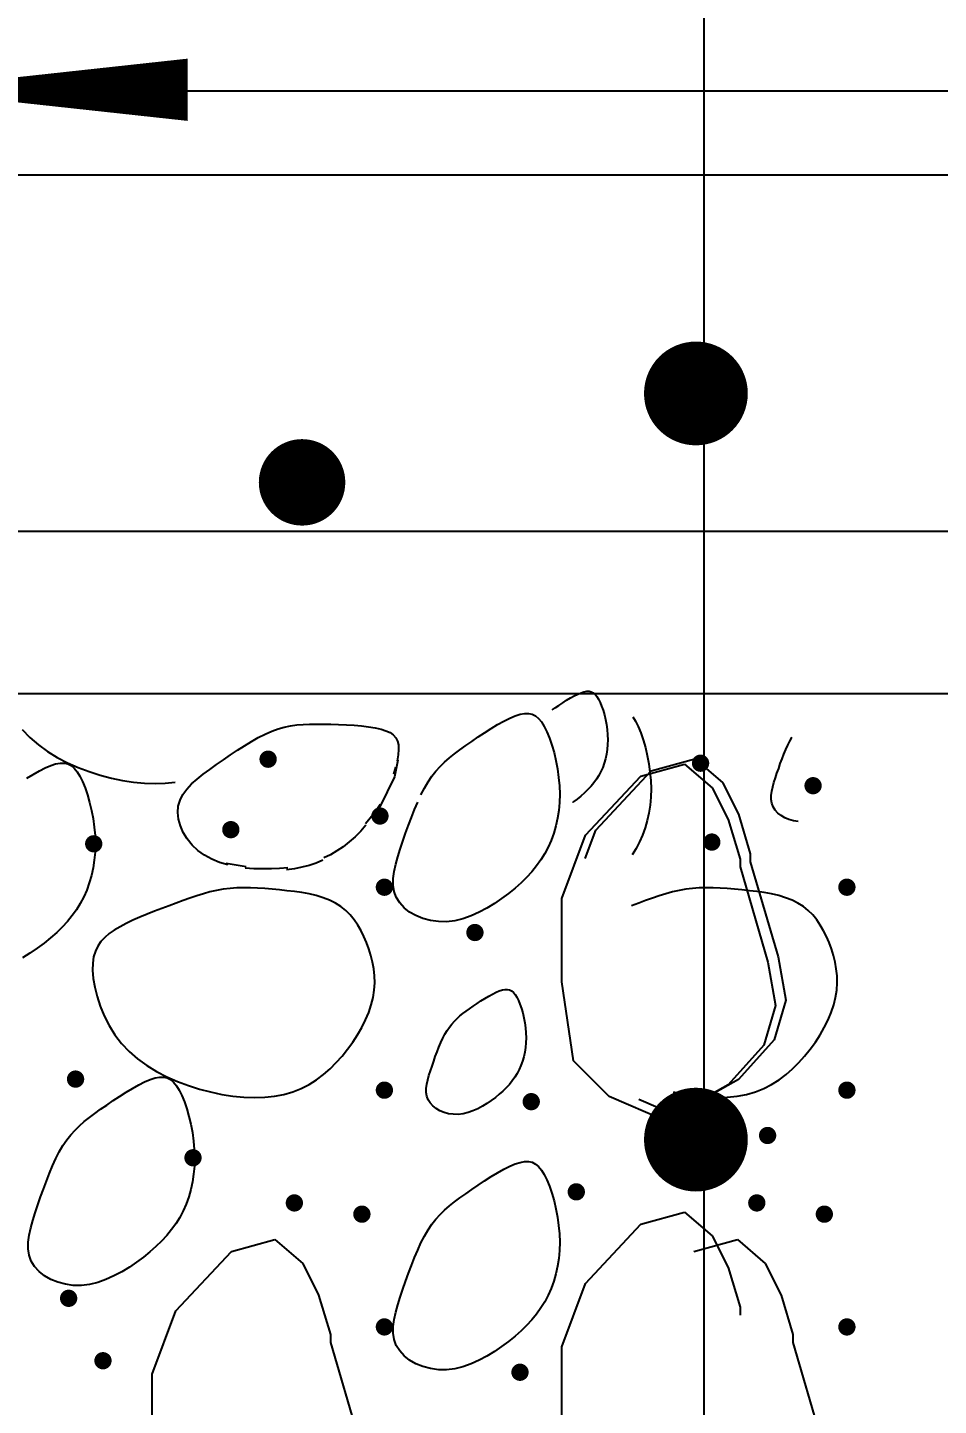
# Model space of a CAD drawing. Extents: x -6361 to -6309, y 575 to 701.
# Drawn here: x -6331.854 to -6330.801, y 653.799 to 655.392 of the extents above; entities that cross this region are included whole.
import ezdxf

# ---------------------------------------------------------------- set-up
doc = ezdxf.new("R2010")
doc.units = 0
doc.header["$MEASUREMENT"] = 0
doc.layers.get('0').update_dxf_attribs({"linetype": 'CONTINUOUS'})
doc.layers.get('DEFPOINTS').update_dxf_attribs({"linetype": 'CONTINUOUS'})
for name, color, linetype in [('025', 7, 'CONTINUOUS'), ('04', 1, 'CONTINUOUS'), ('BEAMS', 7, 'CONTINUOUS'), ('HACTH', 8, 'CONTINUOUS')]:
    doc.layers.add(name, color=color, linetype=linetype)
doc.dimstyles.new('OH', dxfattribs={"dimtxt": 0.12, "dimasz": 0.1, "dimexe": 0.09, "dimexo": 0.06, "dimgap": 0.1, "dimtad": 0, "dimzin": 0, "dimtxsty": 'STANDARD', "dimblk1": 'DOTSMALL', "dimblk2": 'DOTSMALL', "dimsah": 1, "dimcen": 0.09, "dimse1": 1, "dimse2": 1, "dimclrd": 8, "dimclre": 8, "dimclrt": 4, "dimazin": 3, "dimtfac": 1, "dimtix": 1, "dimtofl": 0, "dimtmove": 0, "dimatfit": 3, "dimtolj": 1, "dimtzin": 0})

# ---------------------------------------------------------------- blocks, each defined once
blk = doc.blocks.new('_DOTSMALL')
at = {"color": 0, "linetype": 'BYBLOCK', "const_width": 0.5}
blk.add_lwpolyline([(-0.0625, 0, 1), (0.0625, 0, 1)], format="xyb", close=True, dxfattribs=at)
blk = doc.blocks.new('*D36')
at = {"layer": 'BEAMS', "color": 8}
for p, q in [((-6333.4606, 657.1124), (-6330.725, 657.1124)), ((-6327.4894, 657.1124), (-6330.225, 657.1124))]:
    blk.add_line(p, q, dxfattribs=at)
at = {"layer": 'DEFPOINTS', "color": 0}
for p in [(-6327.4894, 657.1124), (-6333.4606, 655.1145), (-6327.4894, 655.1145)]:
    blk.add_point(p, dxfattribs=at)
at = {"layer": 'BEAMS', "color": 8, "xscale": 0.1, "yscale": 0.1, "zscale": 0.1, "rotation": 180}
blk.add_blockref('_DOTSMALL', (-6333.4606, 657.1124), dxfattribs=at)
at = {"layer": 'BEAMS', "color": 8, "xscale": 0.1, "yscale": 0.1, "zscale": 0.1}
blk.add_blockref('_DOTSMALL', (-6327.4894, 657.1124), dxfattribs=at)
at = {"layer": 'BEAMS', "color": 4, "insert": (-6330.475, 657.1124), "char_height": 0.12, "attachment_point": 5}
blk.add_mtext('\\A1;120', dxfattribs=at)

msp = doc.modelspace()

# ---------------------------------------------------------------- linework, layer by layer
at = {"layer": '025'}
for p, q in [((-6331.0721, 653.2305), (-6331.0721, 659.4526)), ((-6330.2536, 655.3188), (-6331.679, 655.3188)), ((-6331.0721, 654.8094), (-6333.2162, 654.8094)), ((-6327.6127, 654.8094), (-6331.1534, 654.8094))]:
    msp.add_line(p, q, dxfattribs=at)
msp.add_lwpolyline([(-6332, 655.3203, 0, 0.072, 0), (-6331.6692, 655.3203, 0.072, 0.072, 0)], format="xyseb", dxfattribs=at)
for points, const_width in [([(-6331.1115, 654.9691, 1), (-6331.0515, 654.9691, 1)], 0.06), ([(-6331.5619, 654.8663, 1), (-6331.5119, 654.8663, 1)], 0.05)]:
    msp.add_lwpolyline(points, format="xyb", close=True, dxfattribs=dict(at, const_width=const_width))
at = {"layer": '04'}
for p, q in [((-6331.0721, 655.2217), (-6333.3534, 655.2217)), ((-6327.4894, 655.2217), (-6331.1534, 655.2217)), ((-6327.4894, 654.6217), (-6332.0034, 654.6217))]:
    msp.add_line(p, q, dxfattribs=at)
at = {"layer": 'HACTH'}
for p, q in [((-6331.0516, 654.6217), (-6331.6034, 654.6217)), ((-6331.231, 654.6143), (-6331.2265, 654.617)), ((-6331.2265, 654.617), (-6331.2222, 654.6194)), ((-6331.2222, 654.6194), (-6331.2181, 654.6214)), ((-6331.2181, 654.6214), (-6331.2143, 654.623)), ((-6331.2143, 654.623), (-6331.2109, 654.6241)), ((-6331.2109, 654.6241), (-6331.2078, 654.6247)), ((-6331.2078, 654.6247), (-6331.205, 654.6247)), ((-6331.205, 654.6247), (-6331.2025, 654.6242)), ((-6331.2025, 654.6242), (-6331.2002, 654.623)), ((-6331.2002, 654.623), (-6331.1981, 654.6212)), ((-6331.1981, 654.6212), (-6331.1961, 654.6188)), ((-6331.1961, 654.6188), (-6331.1941, 654.6157)), ((-6331.2476, 654.6032), (-6331.2444, 654.6054)), ((-6331.2444, 654.6054), (-6331.24, 654.6084)), ((-6331.24, 654.6084), (-6331.2355, 654.6114)), ((-6331.2355, 654.6114), (-6331.231, 654.6143)), ((-6331.1941, 654.6157), (-6331.1923, 654.6119)), ((-6331.1923, 654.6119), (-6331.1905, 654.6076)), ((-6331.1905, 654.6076), (-6331.1888, 654.6027)), ((-6331.1888, 654.6027), (-6331.1873, 654.5975)), ((-6331.5502, 654.5847), (-6331.543, 654.5857)), ((-6331.543, 654.5857), (-6331.5357, 654.5864)), ((-6331.5357, 654.5864), (-6331.5282, 654.5867)), ((-6331.5282, 654.5867), (-6331.5203, 654.5868)), ((-6331.5203, 654.5868), (-6331.5121, 654.5868)), ((-6331.5121, 654.5868), (-6331.5035, 654.5867)), ((-6331.5035, 654.5867), (-6331.4946, 654.5864)), ((-6331.4946, 654.5864), (-6331.4856, 654.586)), ((-6331.4856, 654.586), (-6331.4767, 654.5854)), ((-6331.4767, 654.5854), (-6331.468, 654.5847)), ((-6331.3182, 654.5816), (-6331.3108, 654.5861)), ((-6331.3108, 654.5861), (-6331.3036, 654.5901)), ((-6331.3036, 654.5901), (-6331.2968, 654.5935)), ((-6331.2968, 654.5935), (-6331.2905, 654.5962)), ((-6331.2905, 654.5962), (-6331.2848, 654.5981)), ((-6331.2848, 654.5981), (-6331.2796, 654.599)), ((-6331.2796, 654.599), (-6331.275, 654.5991)), ((-6331.275, 654.5991), (-6331.2708, 654.5981)), ((-6331.2708, 654.5981), (-6331.267, 654.5962)), ((-6331.267, 654.5962), (-6331.2634, 654.5932)), ((-6331.2634, 654.5932), (-6331.2601, 654.5892)), ((-6331.2601, 654.5892), (-6331.2569, 654.584)), ((-6331.1873, 654.5975), (-6331.186, 654.592)), ((-6331.186, 654.592), (-6331.1849, 654.5862)), ((-6331.1849, 654.5862), (-6331.1841, 654.5804)), ((-6331.1545, 654.5952), (-6331.1513, 654.5901)), ((-6331.1513, 654.5901), (-6331.1482, 654.5838)), ((-6331.8604, 654.5804), (-6331.8516, 654.5711)), ((-6331.8516, 654.5711), (-6331.8418, 654.5626)), ((-6331.5954, 654.5666), (-6331.5875, 654.5711)), ((-6331.5875, 654.5711), (-6331.5796, 654.575)), ((-6331.5796, 654.575), (-6331.572, 654.5784)), ((-6331.572, 654.5784), (-6331.5646, 654.5811)), ((-6331.5646, 654.5811), (-6331.5574, 654.5832)), ((-6331.5574, 654.5832), (-6331.5502, 654.5847)), ((-6331.468, 654.5847), (-6331.4599, 654.5837)), ((-6331.4599, 654.5837), (-6331.4523, 654.5825)), ((-6331.4523, 654.5825), (-6331.4456, 654.5809)), ((-6331.4456, 654.5809), (-6331.4399, 654.5791)), ((-6331.4399, 654.5791), (-6331.4352, 654.5769)), ((-6331.4352, 654.5769), (-6331.4315, 654.5742)), ((-6331.4315, 654.5742), (-6331.4286, 654.5709)), ((-6331.4286, 654.5709), (-6331.4266, 654.5671)), ((-6331.3407, 654.5668), (-6331.3333, 654.5719)), ((-6331.3333, 654.5719), (-6331.3258, 654.5768)), ((-6331.3258, 654.5768), (-6331.3182, 654.5816)), ((-6331.2569, 654.584), (-6331.2538, 654.5778)), ((-6331.2538, 654.5778), (-6331.2508, 654.5705)), ((-6331.2508, 654.5705), (-6331.248, 654.5624)), ((-6331.1841, 654.5804), (-6331.1836, 654.5745)), ((-6331.1836, 654.5745), (-6331.1834, 654.5687)), ((-6331.1482, 654.5838), (-6331.1452, 654.5765)), ((-6331.1452, 654.5765), (-6331.1424, 654.5685)), ((-6330.9729, 654.5669), (-6330.9704, 654.5712)), ((-6330.9704, 654.5712), (-6330.9702, 654.5715)), ((-6331.8418, 654.5626), (-6331.8313, 654.5549)), ((-6331.8313, 654.5549), (-6331.82, 654.548)), ((-6331.6197, 654.551), (-6331.6116, 654.5565)), ((-6331.6116, 654.5565), (-6331.6035, 654.5617)), ((-6331.6035, 654.5617), (-6331.5954, 654.5666)), ((-6331.4266, 654.5671), (-6331.4255, 654.5626)), ((-6331.4252, 654.5574), (-6331.4256, 654.5513)), ((-6331.4255, 654.5626), (-6331.4252, 654.5574)), ((-6331.3606, 654.5524), (-6331.3544, 654.5571)), ((-6331.3544, 654.5571), (-6331.3477, 654.5619)), ((-6331.3477, 654.5619), (-6331.3407, 654.5668)), ((-6331.248, 654.5624), (-6331.2455, 654.5537)), ((-6331.2455, 654.5537), (-6331.2433, 654.5445)), ((-6331.1841, 654.5575), (-6331.1849, 654.552)), ((-6331.1836, 654.563), (-6331.1841, 654.5575)), ((-6331.1834, 654.5687), (-6331.1836, 654.563)), ((-6331.1424, 654.5685), (-6331.1399, 654.5597)), ((-6331.1399, 654.5597), (-6331.1377, 654.5505)), ((-6330.9797, 654.552), (-6330.9776, 654.5572)), ((-6330.9776, 654.5572), (-6330.9753, 654.5622)), ((-6330.9753, 654.5622), (-6330.9729, 654.5669)), ((-6331.8338, 654.536), (-6331.8275, 654.5387)), ((-6331.8275, 654.5387), (-6331.8218, 654.5406)), ((-6331.8218, 654.5406), (-6331.8166, 654.5415)), ((-6331.82, 654.548), (-6331.8081, 654.5419)), ((-6331.8166, 654.5415), (-6331.812, 654.5416)), ((-6331.812, 654.5416), (-6331.8078, 654.5406)), ((-6331.8081, 654.5419), (-6331.7958, 654.5365)), ((-6331.8078, 654.5406), (-6331.804, 654.5387)), ((-6331.804, 654.5387), (-6331.8004, 654.5357)), ((-6331.6436, 654.5343), (-6331.6358, 654.5399)), ((-6331.6358, 654.5399), (-6331.6278, 654.5455)), ((-6331.6278, 654.5455), (-6331.6197, 654.551)), ((-6331.4261, 654.5451), (-6331.43, 654.5258)), ((-6331.4256, 654.5513), (-6331.4268, 654.5444)), ((-6331.3822, 654.5324), (-6331.3773, 654.5378)), ((-6331.3773, 654.5378), (-6331.3721, 654.5429)), ((-6331.3721, 654.5429), (-6331.3665, 654.5477)), ((-6331.3665, 654.5477), (-6331.3606, 654.5524)), ((-6331.2433, 654.5445), (-6331.2415, 654.5349)), ((-6331.1875, 654.5416), (-6331.1893, 654.5367)), ((-6331.1861, 654.5467), (-6331.1875, 654.5416)), ((-6331.1849, 654.552), (-6331.1861, 654.5467)), ((-6331.145, 654.5267), (-6331.0946, 654.5405)), ((-6331.1377, 654.5505), (-6331.1359, 654.5409)), ((-6331.1359, 654.5409), (-6331.1346, 654.5312)), ((-6331.1331, 654.5328), (-6331.0827, 654.5465)), ((-6331.0946, 654.5405), (-6331.0626, 654.513)), ((-6331.0827, 654.5465), (-6331.0506, 654.5191)), ((-6330.9858, 654.5355), (-6330.9839, 654.5411)), ((-6330.9839, 654.5411), (-6330.9818, 654.5466)), ((-6330.9818, 654.5466), (-6330.9797, 654.552)), ((-6331.8552, 654.5241), (-6331.8478, 654.5286)), ((-6331.8478, 654.5286), (-6331.8406, 654.5326)), ((-6331.8406, 654.5326), (-6331.8338, 654.536)), ((-6331.8004, 654.5357), (-6331.7971, 654.5317)), ((-6331.7971, 654.5317), (-6331.7939, 654.5265)), ((-6331.7958, 654.5365), (-6331.7832, 654.5318)), ((-6331.7939, 654.5265), (-6331.7908, 654.5202)), ((-6331.7832, 654.5318), (-6331.7703, 654.5277)), ((-6331.7703, 654.5277), (-6331.7574, 654.5243)), ((-6331.7574, 654.5243), (-6331.7446, 654.5216)), ((-6331.7446, 654.5216), (-6331.7318, 654.5196)), ((-6331.6646, 654.5175), (-6331.6582, 654.5232)), ((-6331.6582, 654.5232), (-6331.6512, 654.5288)), ((-6331.6512, 654.5288), (-6331.6436, 654.5343)), ((-6331.43, 654.5258), (-6331.4468, 654.4911)), ((-6331.4287, 654.5368), (-6331.4312, 654.5287)), ((-6331.3912, 654.5199), (-6331.3868, 654.5265)), ((-6331.3868, 654.5265), (-6331.3822, 654.5324)), ((-6331.2415, 654.5349), (-6331.2402, 654.5251)), ((-6331.2402, 654.5251), (-6331.2393, 654.5154)), ((-6331.2091, 654.4581), (-6331.145, 654.5267)), ((-6331.1965, 654.5231), (-6331.1994, 654.5189)), ((-6331.1972, 654.4641), (-6331.1331, 654.5328)), ((-6331.1938, 654.5274), (-6331.1965, 654.5231)), ((-6331.1914, 654.5319), (-6331.1938, 654.5274)), ((-6331.1893, 654.5367), (-6331.1914, 654.5319)), ((-6331.1346, 654.5312), (-6331.1337, 654.5214)), ((-6331.1337, 654.5214), (-6331.1334, 654.5118)), ((-6330.9913, 654.5192), (-6330.9896, 654.5246)), ((-6330.9896, 654.5246), (-6330.9878, 654.53)), ((-6330.9878, 654.53), (-6330.9858, 654.5355)), ((-6331.7908, 654.5202), (-6331.7878, 654.513)), ((-6331.7878, 654.513), (-6331.785, 654.5049)), ((-6331.7318, 654.5196), (-6331.7192, 654.5184)), ((-6331.7192, 654.5184), (-6331.7069, 654.5179)), ((-6331.7069, 654.5179), (-6331.695, 654.5183)), ((-6331.695, 654.5183), (-6331.6835, 654.5195)), ((-6331.678, 654.4988), (-6331.6747, 654.5054)), ((-6331.6747, 654.5054), (-6331.6701, 654.5116)), ((-6331.6701, 654.5116), (-6331.6646, 654.5175)), ((-6331.3994, 654.5049), (-6331.3954, 654.5127)), ((-6331.3954, 654.5127), (-6331.3912, 654.5199)), ((-6331.2393, 654.5154), (-6331.239, 654.5057)), ((-6331.239, 654.5057), (-6331.2393, 654.4962)), ((-6331.2102, 654.5072), (-6331.2144, 654.5035)), ((-6331.2063, 654.511), (-6331.2102, 654.5072)), ((-6331.2027, 654.5149), (-6331.2063, 654.511)), ((-6331.1994, 654.5189), (-6331.2027, 654.5149)), ((-6331.1334, 654.5118), (-6331.1337, 654.5023)), ((-6331.0626, 654.513), (-6331.0443, 654.4764)), ((-6331.0506, 654.5191), (-6331.0323, 654.4824)), ((-6330.9944, 654.5042), (-6330.9938, 654.509)), ((-6330.9938, 654.509), (-6330.9927, 654.514)), ((-6330.9927, 654.514), (-6330.9913, 654.5192)), ((-6331.785, 654.5049), (-6331.7825, 654.4962)), ((-6331.7825, 654.4962), (-6331.7803, 654.487)), ((-6331.6807, 654.4845), (-6331.6801, 654.4919)), ((-6331.6801, 654.4919), (-6331.678, 654.4988)), ((-6331.4635, 654.4717), (-6331.4455, 654.4936)), ((-6331.4467, 654.4939), (-6331.4518, 654.4855)), ((-6331.4069, 654.4879), (-6331.4032, 654.4966)), ((-6331.2393, 654.4962), (-6331.2401, 654.4869)), ((-6331.2237, 654.4963), (-6331.2238, 654.4962)), ((-6331.2189, 654.4999), (-6331.2237, 654.4963)), ((-6331.2144, 654.5035), (-6331.2189, 654.4999)), ((-6331.1345, 654.493), (-6331.1359, 654.4839)), ((-6331.1337, 654.5023), (-6331.1345, 654.493)), ((-6330.9945, 654.4996), (-6330.9944, 654.5042)), ((-6330.9938, 654.4952), (-6330.9945, 654.4996)), ((-6330.9923, 654.4911), (-6330.9938, 654.4952)), ((-6330.99, 654.4873), (-6330.9923, 654.4911)), ((-6331.7803, 654.487), (-6331.7785, 654.4774)), ((-6331.7785, 654.4774), (-6331.7772, 654.4676)), ((-6331.6798, 654.4768), (-6331.6807, 654.4845)), ((-6331.6776, 654.469), (-6331.6798, 654.4768)), ((-6331.4138, 654.4697), (-6331.4104, 654.4789)), ((-6331.4104, 654.4789), (-6331.4069, 654.4879)), ((-6331.2415, 654.4779), (-6331.2434, 654.4691)), ((-6331.2401, 654.4869), (-6331.2415, 654.4779)), ((-6331.1378, 654.4751), (-6331.1403, 654.4666)), ((-6331.1359, 654.4839), (-6331.1378, 654.4751)), ((-6331.0443, 654.4764), (-6331.0305, 654.4306)), ((-6331.0323, 654.4824), (-6331.0186, 654.4367)), ((-6330.9869, 654.4839), (-6330.99, 654.4873)), ((-6330.9831, 654.4809), (-6330.9869, 654.4839)), ((-6330.9787, 654.4783), (-6330.9831, 654.4809)), ((-6330.9739, 654.4763), (-6330.9787, 654.4783)), ((-6330.9686, 654.4749), (-6330.9739, 654.4763)), ((-6330.9632, 654.4742), (-6330.9686, 654.4749)), ((-6331.7772, 654.4676), (-6331.7763, 654.4579)), ((-6331.7763, 654.4579), (-6331.776, 654.4482)), ((-6331.6742, 654.4613), (-6331.6776, 654.469)), ((-6331.6696, 654.4539), (-6331.6742, 654.4613)), ((-6331.4691, 654.4629), (-6331.4755, 654.4564)), ((-6331.463, 654.47), (-6331.4691, 654.4629)), ((-6331.4202, 654.4513), (-6331.4171, 654.4605)), ((-6331.4171, 654.4605), (-6331.4138, 654.4697)), ((-6331.2459, 654.4605), (-6331.2488, 654.4523)), ((-6331.2434, 654.4691), (-6331.2459, 654.4605)), ((-6331.2366, 654.3849), (-6331.2091, 654.4581)), ((-6331.2095, 654.4315), (-6331.1972, 654.4641)), ((-6331.1432, 654.4584), (-6331.1467, 654.4505)), ((-6331.1403, 654.4666), (-6331.1432, 654.4584)), ((-6331.776, 654.4482), (-6331.7763, 654.4387)), ((-6331.6639, 654.4469), (-6331.6696, 654.4539)), ((-6331.6573, 654.4405), (-6331.6639, 654.4469)), ((-6331.4893, 654.4449), (-6331.4965, 654.44)), ((-6331.4823, 654.4504), (-6331.4893, 654.4449)), ((-6331.4755, 654.4564), (-6331.4823, 654.4504)), ((-6331.4262, 654.4333), (-6331.4233, 654.4422)), ((-6331.4233, 654.4422), (-6331.4202, 654.4513)), ((-6331.2523, 654.4444), (-6331.2563, 654.4369)), ((-6331.2488, 654.4523), (-6331.2523, 654.4444)), ((-6331.1507, 654.4429), (-6331.1551, 654.4357)), ((-6331.1467, 654.4505), (-6331.1507, 654.4429)), ((-6331.7771, 654.4294), (-6331.7785, 654.4204)), ((-6331.7763, 654.4387), (-6331.7771, 654.4294)), ((-6331.6497, 654.435), (-6331.6573, 654.4405)), ((-6331.6414, 654.4304), (-6331.6497, 654.435)), ((-6331.6323, 654.4267), (-6331.6414, 654.4304)), ((-6331.6228, 654.4238), (-6331.6323, 654.4267)), ((-6331.6015, 654.4215), (-6331.6247, 654.4254)), ((-6331.5207, 654.426), (-6331.5288, 654.4233)), ((-6331.5128, 654.4293), (-6331.5207, 654.426)), ((-6331.5039, 654.4357), (-6331.5116, 654.4319)), ((-6331.4965, 654.44), (-6331.5039, 654.4357)), ((-6331.4286, 654.4247), (-6331.4262, 654.4333)), ((-6331.2607, 654.4296), (-6331.2657, 654.4227)), ((-6331.2563, 654.4369), (-6331.2607, 654.4296)), ((-6331.0305, 654.4306), (-6331.0305, 654.4215)), ((-6331.0186, 654.4367), (-6331.0186, 654.4275)), ((-6331.0186, 654.4275), (-6330.9865, 654.3177)), ((-6331.7804, 654.4116), (-6331.7829, 654.403)), ((-6331.7785, 654.4204), (-6331.7804, 654.4116)), ((-6331.5925, 654.4195), (-6331.6027, 654.4203)), ((-6331.5823, 654.4192), (-6331.5925, 654.4195)), ((-6331.5724, 654.4194), (-6331.5823, 654.4192)), ((-6331.5628, 654.4199), (-6331.5724, 654.4194)), ((-6331.5535, 654.4207), (-6331.5628, 654.4199)), ((-6331.5458, 654.4194), (-6331.5547, 654.4181)), ((-6331.5371, 654.4211), (-6331.5458, 654.4194)), ((-6331.5288, 654.4233), (-6331.5371, 654.4211)), ((-6331.4314, 654.4082), (-6331.4304, 654.4163)), ((-6331.4304, 654.4163), (-6331.4286, 654.4247)), ((-6331.2772, 654.4095), (-6331.2836, 654.4032)), ((-6331.2712, 654.416), (-6331.2772, 654.4095)), ((-6331.2657, 654.4227), (-6331.2712, 654.416)), ((-6331.0305, 654.4215), (-6330.9985, 654.3116)), ((-6331.7858, 654.3948), (-6331.7893, 654.3869)), ((-6331.7829, 654.403), (-6331.7858, 654.3948)), ((-6331.6357, 654.3944), (-6331.6434, 654.3927)), ((-6331.628, 654.3958), (-6331.6357, 654.3944)), ((-6331.6202, 654.3967), (-6331.628, 654.3958)), ((-6331.6124, 654.3973), (-6331.6202, 654.3967)), ((-6331.6044, 654.3975), (-6331.6124, 654.3973)), ((-6331.5964, 654.3974), (-6331.6044, 654.3975)), ((-6331.5883, 654.3971), (-6331.5964, 654.3974)), ((-6331.58, 654.3965), (-6331.5883, 654.3971)), ((-6331.5716, 654.3958), (-6331.58, 654.3965)), ((-6331.5631, 654.395), (-6331.5716, 654.3958)), ((-6331.5545, 654.3941), (-6331.5631, 654.395)), ((-6331.5458, 654.3931), (-6331.5545, 654.3941)), ((-6331.4314, 654.4005), (-6331.4314, 654.4082)), ((-6331.4303, 654.3933), (-6331.4314, 654.4005)), ((-6331.2906, 654.3971), (-6331.2981, 654.391)), ((-6331.2836, 654.4032), (-6331.2906, 654.3971)), ((-6331.1009, 654.3944), (-6331.1086, 654.3927)), ((-6331.0932, 654.3958), (-6331.1009, 654.3944)), ((-6331.0855, 654.3967), (-6331.0932, 654.3958)), ((-6331.0776, 654.3973), (-6331.0855, 654.3967)), ((-6331.0697, 654.3975), (-6331.0776, 654.3973)), ((-6331.0616, 654.3974), (-6331.0697, 654.3975)), ((-6331.0535, 654.3971), (-6331.0616, 654.3974)), ((-6331.0452, 654.3965), (-6331.0535, 654.3971)), ((-6331.0369, 654.3958), (-6331.0452, 654.3965)), ((-6331.0283, 654.395), (-6331.0369, 654.3958)), ((-6331.0197, 654.3941), (-6331.0283, 654.395)), ((-6331.011, 654.3931), (-6331.0197, 654.3941)), ((-6331.7933, 654.3794), (-6331.7977, 654.3721)), ((-6331.7893, 654.3869), (-6331.7933, 654.3794)), ((-6331.6824, 654.3798), (-6331.6906, 654.3767)), ((-6331.6744, 654.3828), (-6331.6824, 654.3798)), ((-6331.6665, 654.3856), (-6331.6744, 654.3828)), ((-6331.6587, 654.3883), (-6331.6665, 654.3856)), ((-6331.651, 654.3906), (-6331.6587, 654.3883)), ((-6331.6434, 654.3927), (-6331.651, 654.3906)), ((-6331.5371, 654.3918), (-6331.5458, 654.3931)), ((-6331.5287, 654.3903), (-6331.5371, 654.3918)), ((-6331.5204, 654.3884), (-6331.5287, 654.3903)), ((-6331.5125, 654.386), (-6331.5204, 654.3884)), ((-6331.5051, 654.3832), (-6331.5125, 654.386)), ((-6331.4982, 654.3798), (-6331.5051, 654.3832)), ((-6331.4919, 654.3757), (-6331.4982, 654.3798)), ((-6331.4279, 654.3864), (-6331.4303, 654.3933)), ((-6331.424, 654.3801), (-6331.4279, 654.3864)), ((-6331.4188, 654.3744), (-6331.424, 654.3801)), ((-6331.3145, 654.3793), (-6331.3232, 654.374)), ((-6331.3061, 654.3851), (-6331.3145, 654.3793)), ((-6331.2981, 654.391), (-6331.3061, 654.3851)), ((-6331.2366, 654.2887), (-6331.2366, 654.3849)), ((-6331.1476, 654.3798), (-6331.1558, 654.3767)), ((-6331.1396, 654.3828), (-6331.1476, 654.3798)), ((-6331.1317, 654.3856), (-6331.1396, 654.3828)), ((-6331.124, 654.3883), (-6331.1317, 654.3856)), ((-6331.1163, 654.3906), (-6331.124, 654.3883)), ((-6331.1086, 654.3927), (-6331.1163, 654.3906)), ((-6331.0024, 654.3918), (-6331.011, 654.3931)), ((-6330.9939, 654.3903), (-6331.0024, 654.3918)), ((-6330.9857, 654.3884), (-6330.9939, 654.3903)), ((-6330.9778, 654.386), (-6330.9857, 654.3884)), ((-6330.9703, 654.3832), (-6330.9778, 654.386)), ((-6330.9635, 654.3798), (-6330.9703, 654.3832)), ((-6330.9572, 654.3757), (-6330.9635, 654.3798)), ((-6331.8027, 654.3652), (-6331.8082, 654.3585)), ((-6331.7977, 654.3721), (-6331.8027, 654.3652)), ((-6331.7243, 654.3635), (-6331.7324, 654.3599)), ((-6331.7159, 654.3669), (-6331.7243, 654.3635)), ((-6331.7075, 654.3703), (-6331.7159, 654.3669)), ((-6331.699, 654.3735), (-6331.7075, 654.3703)), ((-6331.6906, 654.3767), (-6331.699, 654.3735)), ((-6331.4863, 654.3711), (-6331.4919, 654.3757)), ((-6331.4812, 654.366), (-6331.4863, 654.3711)), ((-6331.4766, 654.3603), (-6331.4812, 654.366)), ((-6331.4125, 654.3694), (-6331.4188, 654.3744)), ((-6331.4052, 654.3652), (-6331.4125, 654.3694)), ((-6331.3971, 654.3618), (-6331.4052, 654.3652)), ((-6331.3884, 654.3595), (-6331.3971, 654.3618)), ((-6331.3509, 654.3617), (-6331.3604, 654.3594)), ((-6331.3415, 654.365), (-6331.3509, 654.3617)), ((-6331.3323, 654.3692), (-6331.3415, 654.365)), ((-6331.3232, 654.374), (-6331.3323, 654.3692)), ((-6330.9515, 654.3711), (-6330.9572, 654.3757)), ((-6330.9464, 654.366), (-6330.9515, 654.3711)), ((-6330.9418, 654.3603), (-6330.9464, 654.366)), ((-6331.8206, 654.3457), (-6331.8276, 654.3396)), ((-6331.8142, 654.352), (-6331.8206, 654.3457)), ((-6331.8082, 654.3585), (-6331.8142, 654.352)), ((-6331.754, 654.3485), (-6331.7599, 654.3444)), ((-6331.7473, 654.3524), (-6331.754, 654.3485)), ((-6331.7401, 654.3562), (-6331.7473, 654.3524)), ((-6331.7324, 654.3599), (-6331.7401, 654.3562)), ((-6331.4724, 654.3543), (-6331.4766, 654.3603)), ((-6331.4687, 654.3478), (-6331.4724, 654.3543)), ((-6331.4654, 654.341), (-6331.4687, 654.3478)), ((-6331.3792, 654.3583), (-6331.3884, 654.3595)), ((-6331.3699, 654.3582), (-6331.3792, 654.3583)), ((-6331.3604, 654.3594), (-6331.3699, 654.3582)), ((-6330.9377, 654.3543), (-6330.9418, 654.3603)), ((-6330.9339, 654.3478), (-6330.9377, 654.3543)), ((-6330.9306, 654.341), (-6330.9339, 654.3478)), ((-6331.8351, 654.3335), (-6331.8431, 654.3276)), ((-6331.8276, 654.3396), (-6331.8351, 654.3335)), ((-6331.7731, 654.3301), (-6331.7759, 654.3243)), ((-6331.7695, 654.3353), (-6331.7731, 654.3301)), ((-6331.7651, 654.34), (-6331.7695, 654.3353)), ((-6331.7599, 654.3444), (-6331.7651, 654.34)), ((-6331.4623, 654.334), (-6331.4654, 654.341)), ((-6331.4596, 654.3267), (-6331.4623, 654.334)), ((-6330.9276, 654.334), (-6330.9306, 654.341)), ((-6330.9249, 654.3267), (-6330.9276, 654.334)), ((-6331.8515, 654.3218), (-6331.8602, 654.3165)), ((-6331.8431, 654.3276), (-6331.8515, 654.3218)), ((-6331.7779, 654.3177), (-6331.779, 654.3103)), ((-6331.7759, 654.3243), (-6331.7779, 654.3177)), ((-6331.4573, 654.3193), (-6331.4596, 654.3267)), ((-6331.4554, 654.3116), (-6331.4573, 654.3193)), ((-6330.9865, 654.3177), (-6330.9774, 654.2673)), ((-6330.9225, 654.3193), (-6330.9249, 654.3267)), ((-6330.9206, 654.3116), (-6330.9225, 654.3193)), ((-6331.779, 654.3103), (-6331.7791, 654.302)), ((-6331.7791, 654.302), (-6331.7784, 654.2926)), ((-6331.4539, 654.3038), (-6331.4554, 654.3116)), ((-6331.4531, 654.2957), (-6331.4539, 654.3038)), ((-6330.9985, 654.3116), (-6330.9893, 654.2613)), ((-6330.9192, 654.3038), (-6330.9206, 654.3116)), ((-6330.9183, 654.2957), (-6330.9192, 654.3038)), ((-6331.7784, 654.2926), (-6331.7767, 654.2824)), ((-6331.7767, 654.2824), (-6331.774, 654.2716)), ((-6331.4534, 654.2792), (-6331.4529, 654.2875)), ((-6331.4529, 654.2875), (-6331.4531, 654.2957)), ((-6331.2229, 654.1972), (-6331.2366, 654.2887)), ((-6330.9186, 654.2792), (-6330.9181, 654.2875)), ((-6330.9181, 654.2875), (-6330.9183, 654.2957)), ((-6331.774, 654.2716), (-6331.7704, 654.2605)), ((-6331.4568, 654.262), (-6331.4547, 654.2707)), ((-6331.4547, 654.2707), (-6331.4534, 654.2792)), ((-6331.3345, 654.2636), (-6331.33, 654.2666)), ((-6331.33, 654.2666), (-6331.3254, 654.2695)), ((-6331.3254, 654.2695), (-6331.321, 654.2722)), ((-6331.321, 654.2722), (-6331.3166, 654.2746)), ((-6331.3166, 654.2746), (-6331.3126, 654.2766)), ((-6331.3126, 654.2766), (-6331.3088, 654.2782)), ((-6331.3088, 654.2782), (-6331.3053, 654.2794)), ((-6331.3053, 654.2794), (-6331.3023, 654.2799)), ((-6331.3023, 654.2799), (-6331.2995, 654.2799)), ((-6331.2995, 654.2799), (-6331.297, 654.2794)), ((-6331.297, 654.2794), (-6331.2947, 654.2782)), ((-6331.2947, 654.2782), (-6331.2925, 654.2764)), ((-6331.2925, 654.2764), (-6331.2905, 654.274)), ((-6331.2905, 654.274), (-6331.2886, 654.2709)), ((-6331.2886, 654.2709), (-6331.2868, 654.2672)), ((-6331.2868, 654.2672), (-6331.285, 654.2628)), ((-6330.9774, 654.2673), (-6330.9911, 654.2215)), ((-6330.9221, 654.262), (-6330.9199, 654.2707)), ((-6330.9199, 654.2707), (-6330.9186, 654.2792)), ((-6331.7704, 654.2605), (-6331.7657, 654.2492)), ((-6331.4634, 654.2446), (-6331.4598, 654.2533)), ((-6331.4598, 654.2533), (-6331.4568, 654.262)), ((-6331.3544, 654.2492), (-6331.3509, 654.252)), ((-6331.3509, 654.252), (-6331.3471, 654.2548)), ((-6331.3471, 654.2548), (-6331.3431, 654.2576)), ((-6331.3431, 654.2576), (-6331.3389, 654.2606)), ((-6331.3389, 654.2606), (-6331.3345, 654.2636)), ((-6331.285, 654.2628), (-6331.2833, 654.258)), ((-6331.2833, 654.258), (-6331.2818, 654.2527)), ((-6331.2818, 654.2527), (-6331.2805, 654.2472)), ((-6330.9893, 654.2613), (-6331.003, 654.2155)), ((-6330.9287, 654.2446), (-6330.925, 654.2533)), ((-6330.925, 654.2533), (-6330.9221, 654.262)), ((-6331.7657, 654.2492), (-6331.76, 654.2381)), ((-6331.76, 654.2381), (-6331.7533, 654.2274)), ((-6331.4727, 654.2273), (-6331.4678, 654.2359)), ((-6331.4678, 654.2359), (-6331.4634, 654.2446)), ((-6331.3692, 654.2325), (-6331.3666, 654.2364)), ((-6331.3666, 654.2364), (-6331.3638, 654.2399)), ((-6331.3638, 654.2399), (-6331.3608, 654.2432)), ((-6331.3608, 654.2432), (-6331.3577, 654.2463)), ((-6331.3577, 654.2463), (-6331.3544, 654.2492)), ((-6331.2805, 654.2472), (-6331.2794, 654.2414)), ((-6331.2794, 654.2414), (-6331.2786, 654.2356)), ((-6331.2786, 654.2356), (-6331.2781, 654.2297)), ((-6330.938, 654.2273), (-6330.933, 654.2359)), ((-6330.933, 654.2359), (-6330.9287, 654.2446)), ((-6331.7533, 654.2274), (-6331.7456, 654.2173)), ((-6331.4842, 654.2107), (-6331.4782, 654.2189)), ((-6331.4782, 654.2189), (-6331.4727, 654.2273)), ((-6331.3786, 654.2132), (-6331.3764, 654.2185)), ((-6331.3764, 654.2185), (-6331.3741, 654.2235)), ((-6331.3741, 654.2235), (-6331.3717, 654.2281)), ((-6331.3717, 654.2281), (-6331.3692, 654.2325)), ((-6331.2781, 654.2182), (-6331.2786, 654.2127)), ((-6331.2781, 654.2297), (-6331.2779, 654.2239)), ((-6331.2779, 654.2239), (-6331.2781, 654.2182)), ((-6330.9911, 654.2215), (-6331.0323, 654.1758)), ((-6330.9494, 654.2107), (-6330.9434, 654.2189)), ((-6330.9434, 654.2189), (-6330.938, 654.2273)), ((-6331.7456, 654.2173), (-6331.7367, 654.208)), ((-6331.7367, 654.208), (-6331.727, 654.1995)), ((-6331.4974, 654.1953), (-6331.4906, 654.2028)), ((-6331.4906, 654.2028), (-6331.4842, 654.2107)), ((-6331.3847, 654.1968), (-6331.3828, 654.2023)), ((-6331.3828, 654.2023), (-6331.3807, 654.2079)), ((-6331.3807, 654.2079), (-6331.3786, 654.2132)), ((-6331.2794, 654.2072), (-6331.2805, 654.202)), ((-6331.2786, 654.2127), (-6331.2794, 654.2072)), ((-6331.003, 654.2155), (-6331.0443, 654.1697)), ((-6330.9626, 654.1953), (-6330.9558, 654.2028)), ((-6330.9558, 654.2028), (-6330.9494, 654.2107)), ((-6331.727, 654.1995), (-6331.7164, 654.1918)), ((-6331.7164, 654.1918), (-6331.7051, 654.185)), ((-6331.5121, 654.1815), (-6331.5045, 654.1881)), ((-6331.5045, 654.1881), (-6331.4974, 654.1953)), ((-6331.3885, 654.1858), (-6331.3866, 654.1913)), ((-6331.3866, 654.1913), (-6331.3847, 654.1968)), ((-6331.2859, 654.1872), (-6331.2882, 654.1826)), ((-6331.2838, 654.1919), (-6331.2859, 654.1872)), ((-6331.282, 654.1968), (-6331.2838, 654.1919)), ((-6331.2805, 654.202), (-6331.282, 654.1968)), ((-6331.1817, 654.156), (-6331.2229, 654.1972)), ((-6330.9773, 654.1815), (-6330.9697, 654.1881)), ((-6330.9697, 654.1881), (-6330.9626, 654.1953)), ((-6331.7257, 654.1695), (-6331.7189, 654.1729)), ((-6331.7189, 654.1729), (-6331.7126, 654.1756)), ((-6331.7126, 654.1756), (-6331.7069, 654.1775)), ((-6331.7069, 654.1775), (-6331.7018, 654.1784)), ((-6331.7051, 654.185), (-6331.6932, 654.1788)), ((-6331.7018, 654.1784), (-6331.6971, 654.1785)), ((-6331.6971, 654.1785), (-6331.6929, 654.1775)), ((-6331.6932, 654.1788), (-6331.6809, 654.1734)), ((-6331.6929, 654.1775), (-6331.6891, 654.1756)), ((-6331.6891, 654.1756), (-6331.6855, 654.1726)), ((-6331.6855, 654.1726), (-6331.6822, 654.1686)), ((-6331.6809, 654.1734), (-6331.6683, 654.1687)), ((-6331.5287, 654.1701), (-6331.5202, 654.1755)), ((-6331.5202, 654.1755), (-6331.5121, 654.1815)), ((-6331.3927, 654.1703), (-6331.3916, 654.1753)), ((-6331.3916, 654.1753), (-6331.3902, 654.1805)), ((-6331.3902, 654.1805), (-6331.3885, 654.1858)), ((-6331.2939, 654.1741), (-6331.2972, 654.1701)), ((-6331.2909, 654.1783), (-6331.2939, 654.1741)), ((-6331.2882, 654.1826), (-6331.2909, 654.1783)), ((-6331.0323, 654.1758), (-6331.1056, 654.1346)), ((-6330.994, 654.1701), (-6330.9854, 654.1755)), ((-6330.9854, 654.1755), (-6330.9773, 654.1815)), ((-6331.7554, 654.1513), (-6331.7479, 654.1562)), ((-6331.7479, 654.1562), (-6331.7404, 654.161)), ((-6331.7404, 654.161), (-6331.7329, 654.1655)), ((-6331.7329, 654.1655), (-6331.7257, 654.1695)), ((-6331.6822, 654.1686), (-6331.679, 654.1634)), ((-6331.679, 654.1634), (-6331.6759, 654.1572)), ((-6331.6759, 654.1572), (-6331.6729, 654.1499)), ((-6331.6683, 654.1687), (-6331.6555, 654.1646)), ((-6331.6555, 654.1646), (-6331.6426, 654.1613)), ((-6331.6426, 654.1613), (-6331.6297, 654.1585)), ((-6331.6297, 654.1585), (-6331.6169, 654.1565)), ((-6331.6169, 654.1565), (-6331.6043, 654.1553)), ((-6331.6043, 654.1553), (-6331.592, 654.1548)), ((-6331.592, 654.1548), (-6331.5801, 654.1552)), ((-6331.5801, 654.1552), (-6331.5687, 654.1564)), ((-6331.5687, 654.1564), (-6331.5578, 654.1585)), ((-6331.5578, 654.1585), (-6331.5475, 654.1616)), ((-6331.5475, 654.1616), (-6331.5378, 654.1655)), ((-6331.5378, 654.1655), (-6331.5287, 654.1701)), ((-6331.3933, 654.1654), (-6331.3927, 654.1703)), ((-6331.3933, 654.1608), (-6331.3933, 654.1654)), ((-6331.3927, 654.1565), (-6331.3933, 654.1608)), ((-6331.3912, 654.1524), (-6331.3927, 654.1565)), ((-6331.3133, 654.1551), (-6331.3181, 654.1515)), ((-6331.3089, 654.1587), (-6331.3133, 654.1551)), ((-6331.3047, 654.1624), (-6331.3089, 654.1587)), ((-6331.3008, 654.1662), (-6331.3047, 654.1624)), ((-6331.2972, 654.1701), (-6331.3008, 654.1662)), ((-6331.1175, 654.1285), (-6331.1817, 654.156)), ((-6331.0443, 654.1697), (-6331.1175, 654.1285)), ((-6331.1078, 654.1613), (-6331.0949, 654.1585)), ((-6331.0949, 654.1585), (-6331.0821, 654.1565)), ((-6331.0821, 654.1565), (-6331.0696, 654.1553)), ((-6331.0696, 654.1553), (-6331.0573, 654.1548)), ((-6331.0573, 654.1548), (-6331.0453, 654.1552)), ((-6331.0453, 654.1552), (-6331.0339, 654.1564)), ((-6331.0339, 654.1564), (-6331.023, 654.1585)), ((-6331.023, 654.1585), (-6331.0127, 654.1616)), ((-6331.0127, 654.1616), (-6331.0031, 654.1655)), ((-6331.0031, 654.1655), (-6330.994, 654.1701)), ((-6331.7765, 654.1365), (-6331.7699, 654.1413)), ((-6331.7699, 654.1413), (-6331.7628, 654.1462)), ((-6331.7628, 654.1462), (-6331.7554, 654.1513)), ((-6331.6729, 654.1499), (-6331.6702, 654.1418)), ((-6331.6702, 654.1418), (-6331.6677, 654.1331)), ((-6331.3889, 654.1486), (-6331.3912, 654.1524)), ((-6331.3858, 654.1452), (-6331.3889, 654.1486)), ((-6331.382, 654.1421), (-6331.3858, 654.1452)), ((-6331.3776, 654.1396), (-6331.382, 654.1421)), ((-6331.3727, 654.1376), (-6331.3776, 654.1396)), ((-6331.3394, 654.1395), (-6331.345, 654.1375)), ((-6331.3338, 654.142), (-6331.3394, 654.1395)), ((-6331.3284, 654.1449), (-6331.3338, 654.142)), ((-6331.3232, 654.1481), (-6331.3284, 654.1449)), ((-6331.3181, 654.1515), (-6331.3232, 654.1481)), ((-6331.1056, 654.1346), (-6331.1475, 654.1525)), ((-6331.7942, 654.1223), (-6331.7887, 654.1271)), ((-6331.7887, 654.1271), (-6331.7828, 654.1318)), ((-6331.7828, 654.1318), (-6331.7765, 654.1365)), ((-6331.6677, 654.1331), (-6331.6655, 654.1239)), ((-6331.6655, 654.1239), (-6331.6637, 654.1143)), ((-6331.3675, 654.1362), (-6331.3727, 654.1376)), ((-6331.362, 654.1355), (-6331.3675, 654.1362)), ((-6331.3564, 654.1354), (-6331.362, 654.1355)), ((-6331.3507, 654.1361), (-6331.3564, 654.1354)), ((-6331.345, 654.1375), (-6331.3507, 654.1361)), ((-6331.809, 654.1059), (-6331.8043, 654.1118)), ((-6331.8043, 654.1118), (-6331.7994, 654.1172)), ((-6331.7994, 654.1172), (-6331.7942, 654.1223)), ((-6331.6637, 654.1143), (-6331.6623, 654.1045)), ((-6331.8215, 654.0843), (-6331.8176, 654.0921)), ((-6331.8176, 654.0921), (-6331.8134, 654.0993)), ((-6331.8134, 654.0993), (-6331.809, 654.1059)), ((-6331.6623, 654.1045), (-6331.6615, 654.0948)), ((-6331.6615, 654.0948), (-6331.6612, 654.0851)), ((-6331.829, 654.0673), (-6331.8254, 654.076)), ((-6331.8254, 654.076), (-6331.8215, 654.0843)), ((-6331.6614, 654.0756), (-6331.6623, 654.0663)), ((-6331.6612, 654.0851), (-6331.6614, 654.0756)), ((-6331.3036, 654.072), (-6331.2968, 654.0754)), ((-6331.2968, 654.0754), (-6331.2905, 654.0781)), ((-6331.2905, 654.0781), (-6331.2848, 654.0799)), ((-6331.2848, 654.0799), (-6331.2796, 654.0809)), ((-6331.2796, 654.0809), (-6331.275, 654.0809)), ((-6331.275, 654.0809), (-6331.2708, 654.08)), ((-6331.2708, 654.08), (-6331.267, 654.078)), ((-6331.267, 654.078), (-6331.2634, 654.0751)), ((-6331.2634, 654.0751), (-6331.2601, 654.071)), ((-6331.8325, 654.0583), (-6331.829, 654.0673)), ((-6331.6623, 654.0663), (-6331.6636, 654.0573)), ((-6331.3258, 654.0587), (-6331.3182, 654.0635)), ((-6331.3182, 654.0635), (-6331.3108, 654.0679)), ((-6331.3108, 654.0679), (-6331.3036, 654.072)), ((-6331.2601, 654.071), (-6331.2569, 654.0659)), ((-6331.2569, 654.0659), (-6331.2538, 654.0596)), ((-6331.2538, 654.0596), (-6331.2508, 654.0523)), ((-6331.8392, 654.0399), (-6331.8359, 654.0491)), ((-6331.8359, 654.0491), (-6331.8325, 654.0583)), ((-6331.6656, 654.0485), (-6331.668, 654.0399)), ((-6331.6636, 654.0573), (-6331.6656, 654.0485)), ((-6331.3544, 654.039), (-6331.3477, 654.0437)), ((-6331.3477, 654.0437), (-6331.3407, 654.0487)), ((-6331.3407, 654.0487), (-6331.3333, 654.0537)), ((-6331.3333, 654.0537), (-6331.3258, 654.0587)), ((-6331.2508, 654.0523), (-6331.248, 654.0443)), ((-6331.248, 654.0443), (-6331.2455, 654.0355)), ((-6331.8455, 654.0216), (-6331.8424, 654.0307)), ((-6331.8424, 654.0307), (-6331.8392, 654.0399)), ((-6331.671, 654.0317), (-6331.6744, 654.0238)), ((-6331.668, 654.0399), (-6331.671, 654.0317)), ((-6331.3721, 654.0248), (-6331.3665, 654.0296)), ((-6331.3665, 654.0296), (-6331.3606, 654.0343)), ((-6331.3606, 654.0343), (-6331.3544, 654.039)), ((-6331.2455, 654.0355), (-6331.2433, 654.0263)), ((-6331.8507, 654.0041), (-6331.8483, 654.0127)), ((-6331.8483, 654.0127), (-6331.8455, 654.0216)), ((-6331.6784, 654.0163), (-6331.6829, 654.009)), ((-6331.6744, 654.0238), (-6331.6784, 654.0163)), ((-6331.3868, 654.0083), (-6331.3822, 654.0142)), ((-6331.3822, 654.0142), (-6331.3773, 654.0197)), ((-6331.3773, 654.0197), (-6331.3721, 654.0248)), ((-6331.2433, 654.0263), (-6331.2415, 654.0167)), ((-6331.2415, 654.0167), (-6331.2402, 654.007)), ((-6331.145, 654.0086), (-6331.0946, 654.0223)), ((-6331.0946, 654.0223), (-6331.0626, 653.9949)), ((-6331.8535, 653.9876), (-6331.8525, 653.9957)), ((-6331.8525, 653.9957), (-6331.8507, 654.0041)), ((-6331.6933, 653.9954), (-6331.6993, 653.9889)), ((-6331.6878, 654.0021), (-6331.6933, 653.9954)), ((-6331.6829, 654.009), (-6331.6878, 654.0021)), ((-6331.3954, 653.9946), (-6331.3912, 654.0018)), ((-6331.3912, 654.0018), (-6331.3868, 654.0083)), ((-6331.2402, 654.007), (-6331.2393, 653.9972)), ((-6331.2393, 653.9972), (-6331.239, 653.9876)), ((-6331.2091, 653.9399), (-6331.145, 654.0086)), ((-6331.8535, 653.9799), (-6331.8535, 653.9876)), ((-6331.8524, 653.9727), (-6331.8535, 653.9799)), ((-6331.7058, 653.9826), (-6331.7128, 653.9765)), ((-6331.6993, 653.9889), (-6331.7058, 653.9826)), ((-6331.6186, 653.9769), (-6331.5682, 653.9906)), ((-6331.5682, 653.9906), (-6331.5361, 653.9631)), ((-6331.4032, 653.9785), (-6331.3994, 653.9868)), ((-6331.3994, 653.9868), (-6331.3954, 653.9946)), ((-6331.239, 653.9876), (-6331.2393, 653.9781)), ((-6331.0838, 653.9769), (-6331.0334, 653.9906)), ((-6331.0626, 653.9949), (-6331.0443, 653.9582)), ((-6331.0334, 653.9906), (-6331.0013, 653.9631)), ((-6331.85, 653.9658), (-6331.8524, 653.9727)), ((-6331.8461, 653.9595), (-6331.85, 653.9658)), ((-6331.7282, 653.9645), (-6331.7366, 653.9587)), ((-6331.7202, 653.9704), (-6331.7282, 653.9645)), ((-6331.7128, 653.9765), (-6331.7202, 653.9704)), ((-6331.6827, 653.9082), (-6331.6186, 653.9769)), ((-6331.4104, 653.9608), (-6331.4069, 653.9697)), ((-6331.4069, 653.9697), (-6331.4032, 653.9785)), ((-6331.2401, 653.9688), (-6331.2415, 653.9597)), ((-6331.2393, 653.9781), (-6331.2401, 653.9688)), ((-6331.8409, 653.9538), (-6331.8461, 653.9595)), ((-6331.8346, 653.9488), (-6331.8409, 653.9538)), ((-6331.8273, 653.9446), (-6331.8346, 653.9488)), ((-6331.7544, 653.9486), (-6331.7637, 653.9444)), ((-6331.7454, 653.9534), (-6331.7544, 653.9486)), ((-6331.7366, 653.9587), (-6331.7454, 653.9534)), ((-6331.5361, 653.9631), (-6331.5178, 653.9265)), ((-6331.4171, 653.9423), (-6331.4138, 653.9516)), ((-6331.4138, 653.9516), (-6331.4104, 653.9608)), ((-6331.2434, 653.9509), (-6331.2459, 653.9424)), ((-6331.2415, 653.9597), (-6331.2434, 653.9509)), ((-6331.0443, 653.9582), (-6331.0305, 653.9125)), ((-6331.0013, 653.9631), (-6330.983, 653.9265)), ((-6331.8192, 653.9412), (-6331.8273, 653.9446)), ((-6331.8105, 653.9389), (-6331.8192, 653.9412)), ((-6331.8014, 653.9377), (-6331.8105, 653.9389)), ((-6331.792, 653.9376), (-6331.8014, 653.9377)), ((-6331.7825, 653.9388), (-6331.792, 653.9376)), ((-6331.7731, 653.9411), (-6331.7825, 653.9388)), ((-6331.7637, 653.9444), (-6331.7731, 653.9411)), ((-6331.4233, 653.9241), (-6331.4202, 653.9331)), ((-6331.4202, 653.9331), (-6331.4171, 653.9423)), ((-6331.2488, 653.9342), (-6331.2523, 653.9263)), ((-6331.2459, 653.9424), (-6331.2488, 653.9342)), ((-6331.2366, 653.8667), (-6331.2091, 653.9399)), ((-6331.5178, 653.9265), (-6331.504, 653.8807)), ((-6331.4262, 653.9152), (-6331.4233, 653.9241)), ((-6331.2563, 653.9187), (-6331.2607, 653.9115)), ((-6331.2523, 653.9263), (-6331.2563, 653.9187)), ((-6330.983, 653.9265), (-6330.9693, 653.8807)), ((-6331.7102, 653.835), (-6331.6827, 653.9082)), ((-6331.4304, 653.8981), (-6331.4286, 653.9065)), ((-6331.4286, 653.9065), (-6331.4262, 653.9152)), ((-6331.2657, 653.9045), (-6331.2712, 653.8978)), ((-6331.2607, 653.9115), (-6331.2657, 653.9045)), ((-6331.0305, 653.9125), (-6331.0305, 653.9033)), ((-6331.4314, 653.8901), (-6331.4304, 653.8981)), ((-6331.4314, 653.8824), (-6331.4314, 653.8901)), ((-6331.2836, 653.8851), (-6331.2906, 653.8789)), ((-6331.2772, 653.8914), (-6331.2836, 653.8851)), ((-6331.2712, 653.8978), (-6331.2772, 653.8914)), ((-6331.504, 653.8807), (-6331.504, 653.8716)), ((-6331.504, 653.8716), (-6331.472, 653.7617)), ((-6331.4303, 653.8751), (-6331.4314, 653.8824)), ((-6331.4279, 653.8683), (-6331.4303, 653.8751)), ((-6331.424, 653.862), (-6331.4279, 653.8683)), ((-6331.2981, 653.8729), (-6331.3061, 653.8669)), ((-6331.2906, 653.8789), (-6331.2981, 653.8729)), ((-6330.9693, 653.8807), (-6330.9693, 653.8716)), ((-6330.9693, 653.8716), (-6330.9372, 653.7617)), ((-6331.4188, 653.8563), (-6331.424, 653.862)), ((-6331.4125, 653.8512), (-6331.4188, 653.8563)), ((-6331.3232, 653.8558), (-6331.3323, 653.851)), ((-6331.3145, 653.8612), (-6331.3232, 653.8558)), ((-6331.3061, 653.8669), (-6331.3145, 653.8612)), ((-6331.2366, 653.7706), (-6331.2366, 653.8667)), ((-6331.4052, 653.847), (-6331.4125, 653.8512)), ((-6331.3971, 653.8437), (-6331.4052, 653.847)), ((-6331.3884, 653.8414), (-6331.3971, 653.8437)), ((-6331.3792, 653.8401), (-6331.3884, 653.8414)), ((-6331.3699, 653.8401), (-6331.3792, 653.8401)), ((-6331.3604, 653.8412), (-6331.3699, 653.8401)), ((-6331.3509, 653.8436), (-6331.3604, 653.8412)), ((-6331.3415, 653.8469), (-6331.3509, 653.8436)), ((-6331.3323, 653.851), (-6331.3415, 653.8469)), ((-6331.7102, 653.7388), (-6331.7102, 653.835))]:
    msp.add_line(p, q, dxfattribs=at)
for points, const_width in [([(-6331.5791, 654.5421, 1), (-6331.5732, 654.5502, 1)], 0.01), ([(-6331.0761, 654.5365, 1), (-6331.0761, 654.5465, 1)], 0.01), ([(-6330.946, 654.5105, 1), (-6330.946, 654.5205, 1)], 0.01), ([(-6331.4498, 654.4764, 1), (-6331.4439, 654.4845, 1)], 0.01), ([(-6331.6222, 654.4606, 1), (-6331.6163, 654.4687, 1)], 0.01), ([(-6331.7778, 654.4433, 1), (-6331.7778, 654.4533, 1)], 0.01), ([(-6331.0631, 654.4453, 1), (-6331.0631, 654.4553, 1)], 0.01), ([(-6331.4417, 654.3931, 1), (-6331.4417, 654.4031, 1)], 0.01), ([(-6330.9069, 654.3931, 1), (-6330.9069, 654.4031, 1)], 0.01), ([(-6331.337, 654.3407, 1), (-6331.337, 654.3507, 1)], 0.01), ([(-6331.7988, 654.1712, 1), (-6331.7988, 654.1812, 1)], 0.01), ([(-6331.4417, 654.1584, 1), (-6331.4417, 654.1684, 1)], 0.01), ([(-6330.9069, 654.1584, 1), (-6330.9069, 654.1684, 1)], 0.01), ([(-6331.2719, 654.1451, 1), (-6331.2719, 654.1551, 1)], 0.01), ([(-6331.1115, 654.1062, 1), (-6331.0515, 654.1062, 1)], 0.06), ([(-6330.9986, 654.106, 1), (-6330.9986, 654.116, 1)], 0.01), ([(-6331.663, 654.0802, 1), (-6331.663, 654.0902, 1)], 0.01), ([(-6331.5458, 654.028, 1), (-6331.5458, 654.038, 1)], 0.01), ([(-6331.2198, 654.0408, 1), (-6331.2198, 654.0508, 1)], 0.01), ([(-6331.0111, 654.028, 1), (-6331.0111, 654.038, 1)], 0.01), ([(-6331.4677, 654.015, 1), (-6331.4677, 654.025, 1)], 0.01), ([(-6330.933, 654.015, 1), (-6330.933, 654.025, 1)], 0.01), ([(-6331.8068, 653.9177, 1), (-6331.8068, 653.9277, 1)], 0.01), ([(-6331.4417, 653.8846, 1), (-6331.4417, 653.8946, 1)], 0.01), ([(-6330.9069, 653.8846, 1), (-6330.9069, 653.8946, 1)], 0.01), ([(-6331.7671, 653.8455, 1), (-6331.7671, 653.8555, 1)], 0.01), ([(-6331.2849, 653.8322, 1), (-6331.2849, 653.8422, 1)], 0.01)]:
    msp.add_lwpolyline(points, format="xyb", close=True, dxfattribs=dict(at, const_width=const_width))

# ---------------------------------------------------------------- dimensions: what is measured, and where the dimension line sits
at = {"layer": 'BEAMS'}
dim = msp.add_linear_dim(base=(-6327.4894, 657.1124), p1=(-6333.4606, 655.1145), p2=(-6327.4894, 655.1145), text='120', dimstyle='OH', override={"dimscale": 1, "dimse1": 1, "dimse2": 1}, dxfattribs=at)
dim.commit()
dim.dimension.update_dxf_attribs({"geometry": '*D36', "text_midpoint": (-6330.475, 657.1124)})

doc.saveas('drawing.dxf')
